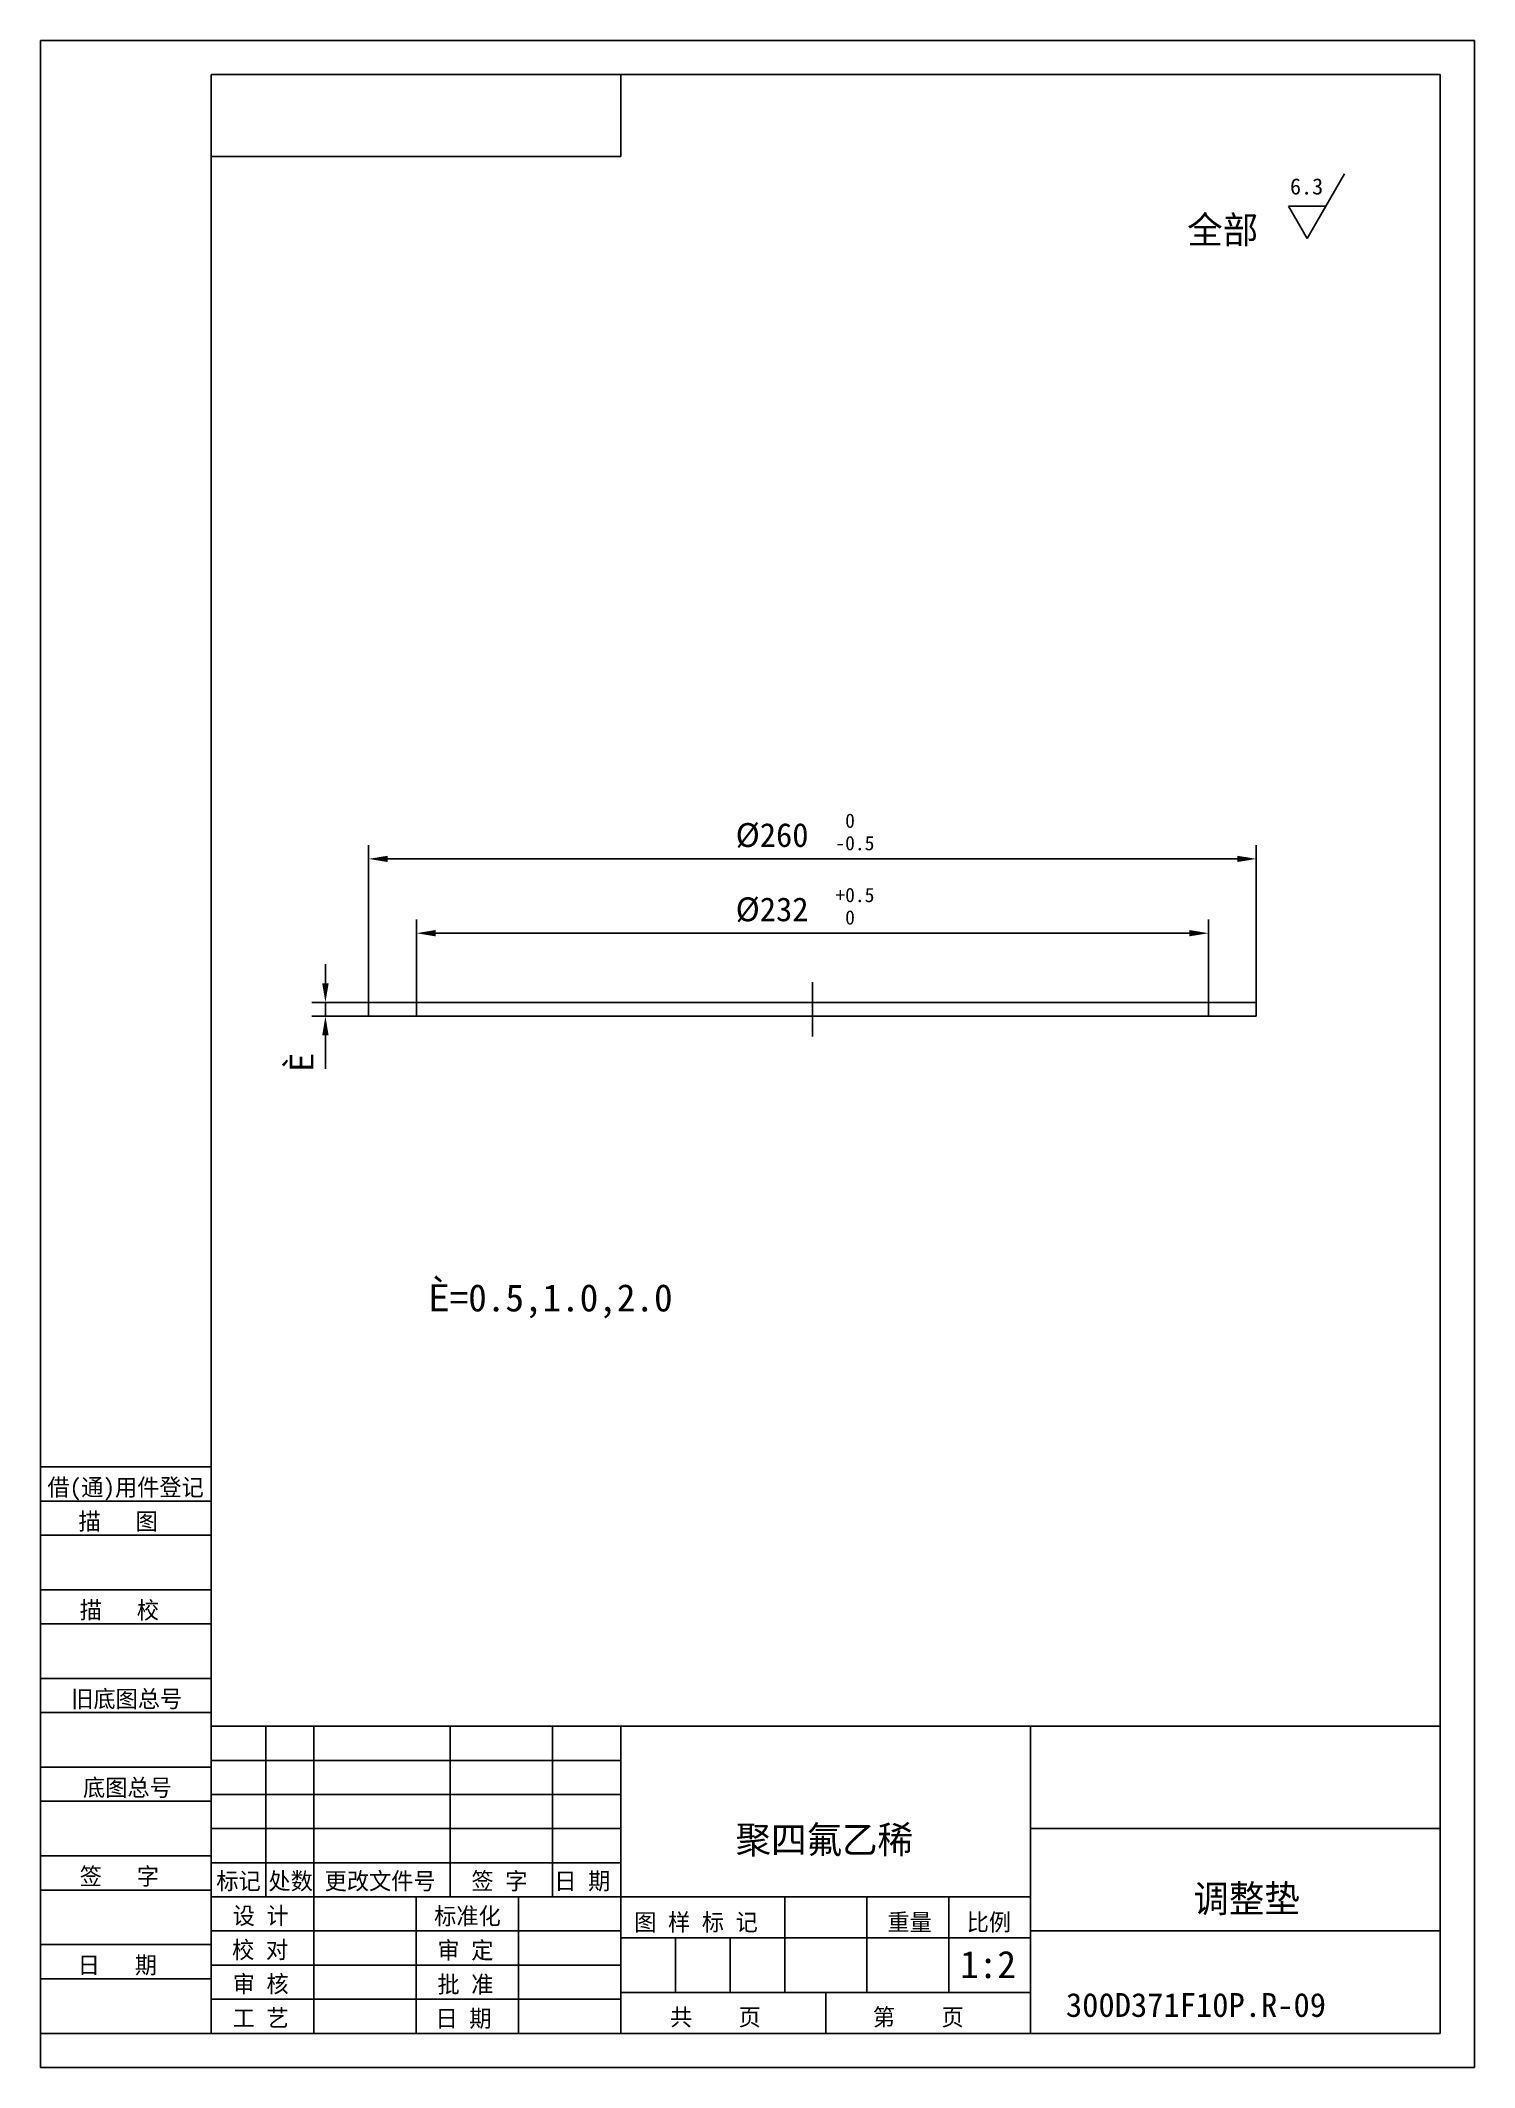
# Model space of a CAD drawing. Header units: metres. Extents: x 0 to 210, y 0 to 297.
import ezdxf

# ---------------------------------------------------------------- set-up
doc = ezdxf.new("R2010")
doc.units = ezdxf.units.M
for name, color, linetype in [('C', 6, 'Continuous'), ('D', 1, 'Continuous'), ('FL', 5, 'Continuous'), ('T', 7, 'Continuous'), ('TL', 4, 'Continuous')]:
    doc.layers.add(name, color=color, linetype=linetype)

# ---------------------------------------------------------------- blocks, each defined once
blk = doc.blocks.new('TUKUN4')
at = {"layer": 'FL'}
for p, q in [((0, 297), (0, 0)), ((210, 297), (0, 297)), ((210, 0), (210, 297)), ((0, 78), (25, 78)), ((0, 70), (25, 70)), ((0, 65), (25, 65)), ((0, 57), (25, 57)), ((0, 52), (25, 52)), ((33, 25), (33, 50)), ((40, 5), (40, 50)), ((60, 25), (60, 50)), ((75, 25), (75, 50)), ((25, 45), (85, 45)), ((0, 44), (25, 44)), ((0, 39), (25, 39)), ((25, 40), (85, 40)), ((25, 35), (85, 35)), ((0, 31), (25, 31)), ((25, 30), (85, 30)), ((0, 26), (25, 26)), ((70, 5), (70, 25)), ((0, 18), (25, 18)), ((25, 20), (85, 20)), ((25, 15), (85, 15)), ((0, 13), (25, 13)), ((25, 10), (85, 10)), ((0, 0), (210, 0))]:
    blk.add_line(p, q, dxfattribs=at)
at = {"layer": 'TL'}
for p, q in [((25, 5), (25, 292)), ((205, 292), (25, 292)), ((85, 292), (85, 280)), ((205, 5), (205, 292)), ((85, 280), (25, 280)), ((0, 88), (25, 88)), ((0, 83), (25, 83)), ((205, 50), (25, 50)), ((85, 5), (85, 50)), ((145, 5), (145, 50)), ((205, 35), (145, 35)), ((145, 25), (25, 25)), ((55, 5), (55, 25)), ((109, 11), (109, 25)), ((121, 11), (121, 25)), ((133, 11), (133, 25)), ((85, 19), (145, 19)), ((93, 11), (93, 19)), ((101, 11), (101, 19)), ((205, 20), (145, 20)), ((145, 11), (85, 11)), ((115, 5), (115, 11)), ((0, 5), (205, 5))]:
    blk.add_line(p, q, dxfattribs=at)
at = {"layer": 'T'}
for s, p in [('借(通)用件登记', (1, 83.76)), ('描   图', (5.56, 78.76)), ('描   校', (5.74, 65.76)), ('旧底图总号', (4.49, 52.76)), ('底图总号', (6.22, 39.76)), ('签   字', (5.74, 26.76)), ('标记', (25.75, 26.07)), ('处数', (33.38, 26.07)), ('更改文件号', (41.61, 26.07)), ('签 字', (63.1, 26.07)), ('日 期', (75.23, 26.07)), ('设 计', (28.14, 20.99)), ('标准化', (57.65, 20.93)), ('图 样 标 记', (86.95, 20.04)), ('重量', (124.03, 20.04)), ('比例', (135.64, 20.04)), ('校 对', (28.05, 15.99)), ('审 定', (58.13, 15.93)), ('日   期', (5.45, 13.76)), ('审 核', (28.14, 10.99)), ('批 准', (58.13, 10.93)), ('共    页', (92.18, 6.13)), ('第    页', (121.9, 6.13)), ('工 艺', (28.14, 5.99)), ('日 期', (57.84, 5.93))]:
    blk.add_text(s, height=2.5, dxfattribs=at).set_placement(p)

msp = doc.modelspace()

# ---------------------------------------------------------------- linework, layer by layer
at = {"layer": 'C'}
msp.add_line((113.05, 159.04), (113.05, 151.04), dxfattribs=at)
at = {"layer": 'D'}
for p, q in [((190.95, 277.45), (185.49, 267.99)), ((185.49, 267.99), (182.76, 272.72)), ((182.76, 272.72), (188.22, 272.72)), ((48.05, 156.04), (48.05, 179.09)), ((178.05, 156.04), (178.05, 179.09)), ((50.85, 177.09), (175.25, 177.09)), ((55.05, 156.04), (55.05, 168.2)), ((171.05, 156.04), (171.05, 168.2)), ((57.85, 166.2), (168.25, 166.2)), ((41.72, 158.84), (41.72, 161.64)), ((48.05, 156.04), (39.72, 156.04)), ((41.72, 156.04), (41.72, 154.04)), ((48.05, 154.04), (39.72, 154.04)), ((41.72, 151.24), (41.72, 148.44)), ((41.72, 148.44), (41.72, 146.35))]:
    msp.add_line(p, q, dxfattribs=at)
for points in [[(50.85, 177.55), (50.85, 176.62), (48.05, 177.09)], [(175.25, 177.55), (175.25, 176.62), (178.05, 177.09)], [(57.85, 166.67), (57.85, 165.74), (55.05, 166.2)], [(168.25, 166.67), (168.25, 165.74), (171.05, 166.2)], [(41.25, 158.84), (42.19, 158.84), (41.72, 156.04)], [(41.25, 151.24), (42.19, 151.24), (41.72, 154.04)]]:
    msp.add_solid(points, dxfattribs=at)
at = {"layer": 'TL'}
for p, q in [((113.05, 156.04), (48.05, 156.04)), ((48.05, 156.04), (48.05, 154.04)), ((55.05, 156.04), (55.05, 154.04)), ((113.05, 156.04), (178.05, 156.04)), ((171.05, 156.04), (171.05, 154.04)), ((178.05, 156.04), (178.05, 154.04)), ((113.05, 154.04), (48.05, 154.04)), ((113.05, 154.04), (178.05, 154.04))]:
    msp.add_line(p, q, dxfattribs=at)

# ---------------------------------------------------------------- block references
at = {"layer": 'D'}
msp.add_blockref('TUKUN4', (0, 0), dxfattribs=at)

# ---------------------------------------------------------------- texts
for s, height, p in [('6.3', 2.38, (182.99, 274.44)), ('全部', 4, (167.93, 267.26)), ('%%C260', 3.5, (101.8, 178.84)), (' 0', 2.1, (116.41, 181.64)), ('-0.5', 2.1, (116.41, 178.35)), ('+0.5', 2.1, (116.41, 170.75)), ('%%C232', 3.5, (101.8, 167.95)), (' 0', 2.1, (116.41, 167.46)), ('%%200=0.5,1.0,2.0', 4, (56.71, 110.78)), ('聚四氟乙稀', 4, (101.78, 31.38)), ('调整垫', 4, (168.83, 22.73)), ('1:2', 4, (134.69, 13.09)), ('300D371F10P.R-09', 3.5, (150.17, 7.41))]:
    msp.add_text(s, height=height, dxfattribs=at).set_placement(p)
msp.add_text('%%200', height=3.5, rotation=90, dxfattribs=at).set_placement((39.97, 145.85))

doc.saveas('drawing.dxf')
